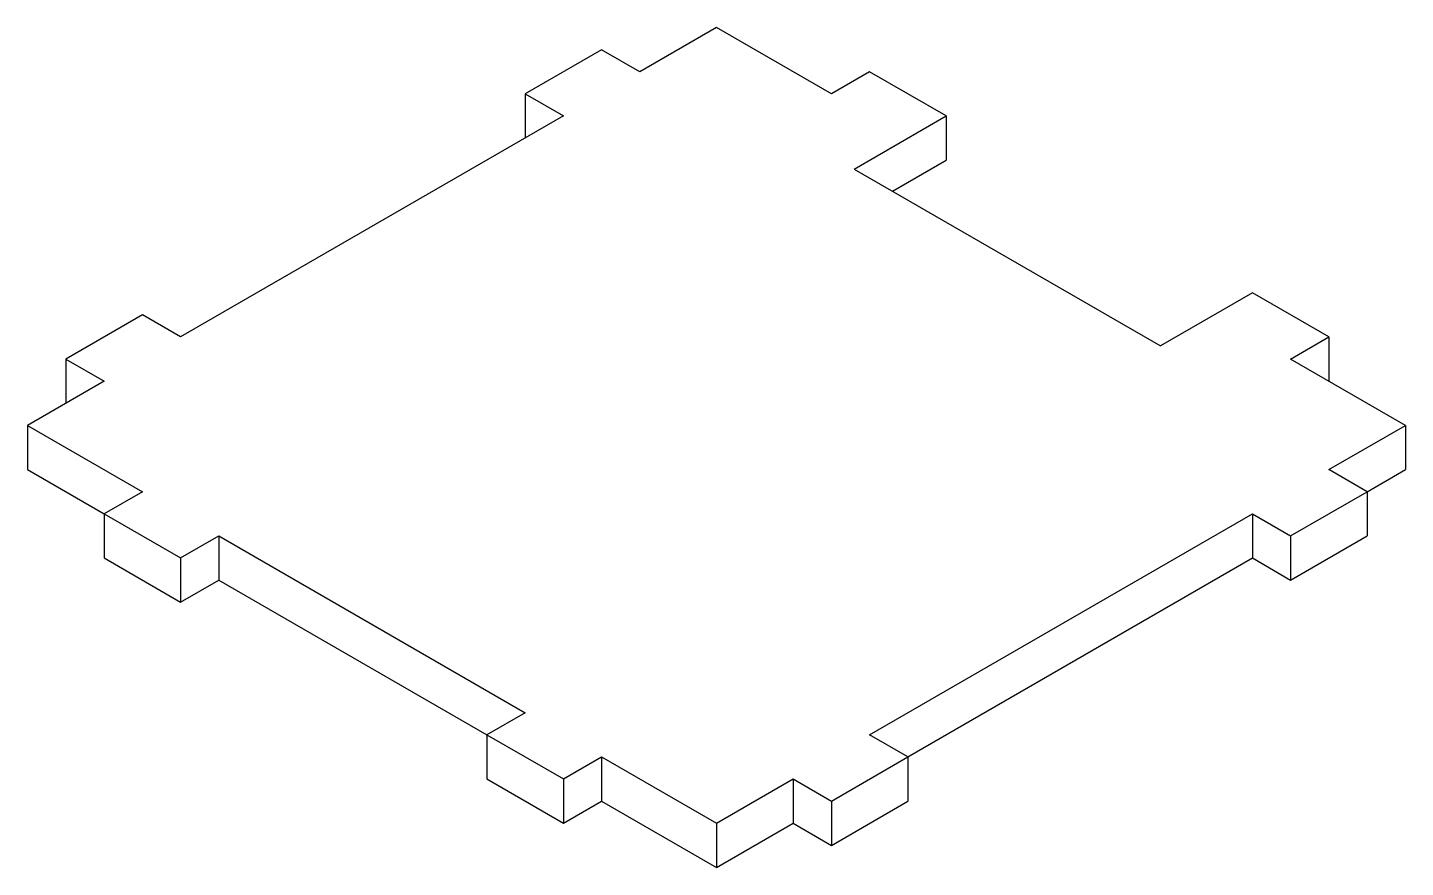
# Paper-space layout '_Isometric' of a CAD drawing. Header units: centimetres. Extents: x -6.4 to 6.4, y -3.7 to 4.1.
import ezdxf

# ---------------------------------------------------------------- set-up
doc = ezdxf.new("R2010")
doc.units = ezdxf.units.CM

psp = doc.layouts.new('_Isometric')

# ---------------------------------------------------------------- linework, layer by layer
at = {"color": 7, "linetype": 'Continuous', "lineweight": 25}
for p, q in [((0, 4.082), (-0.707, 3.674)), ((1.061, 3.47), (0, 4.082)), ((-1.061, 3.878), (-1.768, 3.47)), ((-0.707, 3.674), (-1.061, 3.878)), ((1.414, 3.674), (1.061, 3.47)), ((2.121, 3.266), (1.414, 3.674)), ((-1.768, 3.47), (-1.414, 3.266)), ((-1.768, 3.47), (-1.768, 3.062)), ((-1.414, 3.266), (-4.95, 1.225)), ((1.273, 2.776), (2.121, 3.266)), ((2.121, 3.266), (2.121, 2.857)), ((1.626, 2.572), (2.121, 2.857)), ((1.273, 2.776), (4.101, 1.143)), ((4.95, 1.633), (4.101, 1.143)), ((5.657, 1.225), (4.95, 1.633)), ((-5.303, 1.429), (-6.01, 1.021)), ((-4.95, 1.225), (-5.303, 1.429)), ((5.303, 1.021), (5.657, 1.225)), ((5.657, 1.225), (5.657, 0.816)), ((-6.01, 1.021), (-5.657, 0.816)), ((-6.01, 1.021), (-6.01, 0.612)), ((6.364, 0.408), (5.303, 1.021)), ((-5.657, 0.816), (-6.364, 0.408)), ((-6.364, 0.408), (-5.303, -0.204)), ((-6.364, 0.408), (-6.364, 0)), ((5.657, 0), (6.364, 0.408)), ((6.364, 0.408), (6.364, 0)), ((-6.364, 0), (-5.657, -0.408)), ((6.01, -0.204), (5.657, 0)), ((6.01, -0.204), (6.364, 0)), ((-5.303, -0.204), (-5.657, -0.408)), ((5.303, -0.612), (6.01, -0.204)), ((6.01, -0.204), (6.01, -0.612)), ((-5.657, -0.408), (-4.95, -0.816)), ((-5.657, -0.408), (-5.657, -0.816)), ((1.414, -2.449), (4.95, -0.408)), ((4.95, -0.408), (5.303, -0.612)), ((4.95, -0.408), (4.95, -0.816)), ((-4.95, -0.816), (-4.596, -0.612)), ((-4.596, -0.612), (-1.768, -2.245)), ((-4.596, -0.612), (-4.596, -1.021)), ((5.303, -0.612), (5.303, -1.021)), ((5.303, -1.021), (6.01, -0.612)), ((-5.657, -0.816), (-4.95, -1.225)), ((-4.95, -0.816), (-4.95, -1.225)), ((1.768, -2.653), (4.95, -0.816)), ((4.95, -0.816), (5.303, -1.021)), ((-4.95, -1.225), (-4.596, -1.021)), ((-4.596, -1.021), (-2.121, -2.449)), ((-1.768, -2.245), (-2.121, -2.449)), ((-2.121, -2.449), (-1.414, -2.857)), ((-2.121, -2.449), (-2.121, -2.857)), ((1.768, -2.653), (1.414, -2.449)), ((-1.414, -2.857), (-1.061, -2.653)), ((-1.061, -2.653), (0, -3.266)), ((-1.061, -2.653), (-1.061, -3.062)), ((1.061, -3.061), (1.768, -2.653)), ((1.768, -2.653), (1.768, -3.062)), ((-2.121, -2.857), (-1.414, -3.266)), ((-1.414, -2.857), (-1.414, -3.266)), ((0, -3.266), (0.707, -2.857)), ((0.707, -2.857), (1.061, -3.061)), ((0.707, -2.857), (0.707, -3.266)), ((-1.414, -3.266), (-1.061, -3.062)), ((-1.061, -3.062), (0, -3.674)), ((1.061, -3.061), (1.061, -3.47)), ((1.061, -3.47), (1.768, -3.062)), ((0, -3.266), (0, -3.674)), ((0, -3.674), (0.707, -3.266)), ((0.707, -3.266), (1.061, -3.47))]:
    psp.add_line(p, q, dxfattribs=at)

doc.saveas('drawing.dxf')
